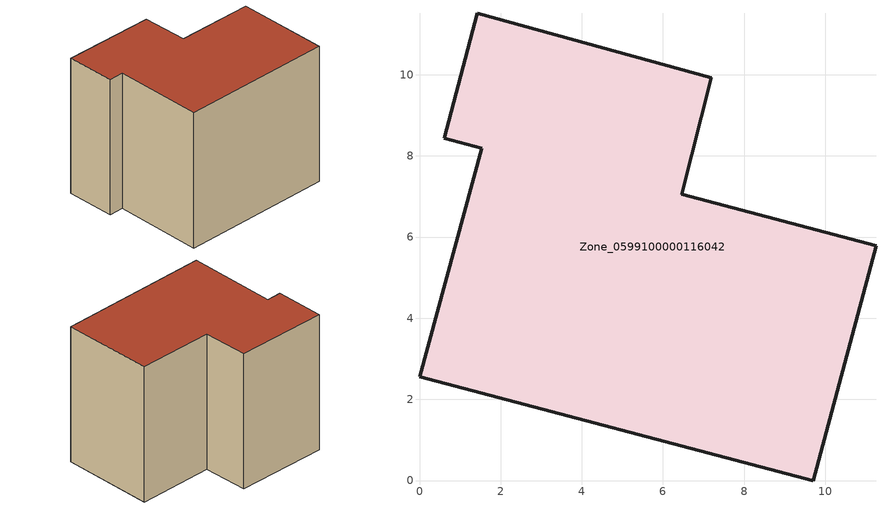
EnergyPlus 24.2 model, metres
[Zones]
Zone_0599100000116042
 floor ground (C_G): 0.61,8.43 1.43,11.51 7.19,9.93 6.47,7.06 11.25,5.78 9.7,0 0,2.56 1.54,8.18 z0
 wall outside (C_F): 6.47,7.06 7.19,9.93 1.43,11.51 0.61,8.43 1.54,8.18 0,2.56 9.7,0 11.25,5.78 6.47,7.06 z0:9.11
 roof outside (C_R): 9.7,0 11.25,5.78 6.47,7.06 7.19,9.93 1.43,11.51 0.61,8.43 1.54,8.18 0,2.56 z9.11
[BUILDING]
Pand.0599100000116042: North Axis=0; Terrain=City; Loads Convergence Tolerance Value=0.04; Temperature Convergence Tolerance Value=0.4; Solar Distribution=FullExterior; Maximum Number of Warmup Days=25; Minimum Number of Warmup Days=1
[Site:Location]
Rotterdam.The.Hague.AP_ZH_NLD Design_Conditions: Latitude=51.96; Longitude=4.45; Time Zone=1; Elevation=-4.5
[SITE:GROUNDTEMPERATURE:BUILDINGSURFACE]
18, 18, 18, 18, 18, 18, 18, 18, 18, 18, 18, 18
[MATERIAL] Thermal Absorptance=0.9; Solar Absorptance=0.7; Visible Absorptance=0.7
Name | Roughness | Thickness | Conductivity | Density | Specific Heat
G.TC.1946-1964 | MediumSmooth | 0.15 | 1 | 540 | 1210
F.TC.1946-1964 | Rough | 0.3 | 0.857143 | 1920 | 840
R.TC.1946-1964 | MediumRough | 0.2 | 0.235294 | 1500 | 1000
[CONSTRUCTION]
C_G: G.TC.1946-1964
C_F: F.TC.1946-1964
C_R: R.TC.1946-1964
[ZONE]
Zone_0599100000116042: Type=1; Multiplier=1; Ceiling Height=Autocalculate; Volume=Autocalculate; Floor Area=autocalculate; Part of Total Floor Area=Yes
[ZONEINFILTRATION:DESIGNFLOWRATE]
Infil_Zone_0599100000116042: Zone or ZoneList or Space or SpaceList=Zone_0599100000116042; Schedule=AlwaysOn; Design Flow Rate Calculation Method=Flow/Area; Flow Rate per Floor Area=0.003; Constant Term Coefficient=1; Temperature Term Coefficient=0; Velocity Term Coefficient=0; Velocity Squared Term Coefficient=0
[HVACTEMPLATE:ZONE:IDEALLOADSAIRSYSTEM]
Zone_0599100000116042: Maximum Heating Supply Air Temperature=50; Minimum Cooling Supply Air Temperature=13; Maximum Heating Supply Air Humidity Ratio=0.0156; Minimum Cooling Supply Air Humidity Ratio=0.0077; Heating Limit=NoLimit; Cooling Limit=NoLimit; Dehumidification Control Type=ConstantSensibleHeatRatio; Cooling Sensible Heat Ratio=0.7; Dehumidification Setpoint=60; Humidification Control Type=None; Humidification Setpoint=30; Outdoor Air Method=None; Outdoor Air Flow Rate per Person=0.00944; Outdoor Air Flow Rate per Zone Floor Area=0; Outdoor Air Flow Rate per Zone=0; Demand Controlled Ventilation Type=None; Outdoor Air Economizer Type=NoEconomizer; Heat Recovery Type=None; Sensible Heat Recovery Effectiveness=0.7; Latent Heat Recovery Effectiveness=0.65
[ZONECONTROL:THERMOSTAT]
ThermostatControl_Zone_0599100000116042: Zone or ZoneList=Zone_0599100000116042; Control Type Schedule=DualSetpointControlType; Control 1=Thermostat_Zone_0599100000116042; Temperature Difference Between Cutout And Setpoint=0
[THERMOSTATSETPOINT:DUALSETPOINT]
Thermostat_Zone_0599100000116042: Heating Setpoint Temperature Schedule=HeatingSetpoint_Zone_0599100000116042; Cooling Setpoint Temperature Schedule=CoolingSetpoint_Zone_0599100000116042
[SCHEDULE:COMPACT]
HeatingSetpoint_Zone_0599100000116042: Through: 12/31, For: AllDays, Until: 24:00, 21
CoolingSetpoint_Zone_0599100000116042: Through: 12/31, For: AllDays, Until: 24:00, 24
DualSetpointControlType: Through: 12/31, For: AllDays, Until: 24:00, 4
AlwaysOn: Through: 12/31, For: AllDays, Until: 24:00, 1
